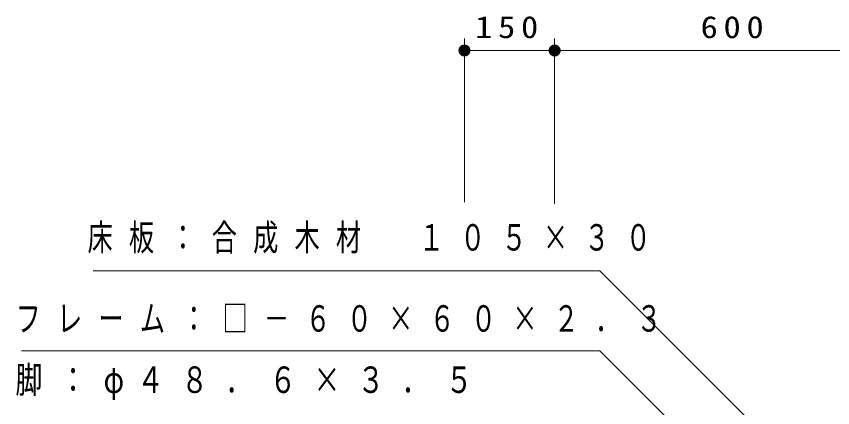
# Model space of a CAD drawing. Units: millimetres on the paper, scale 1:20. Extents: x -365 to 10, y -38 to 257.
# Drawn here: x -199.7 to -131.8, y 119.5 to 152 of the extents above; entities that cross this region are included whole.
import ezdxf

# ---------------------------------------------------------------- set-up
doc = ezdxf.new("R2010")
doc.units = ezdxf.units.MM
doc.layers.add('LY_1', color=7, linetype='Continuous', lineweight=13)
doc.styles.add('ＭＳ ゴシック', font='')
doc.styles.get('ＭＳ ゴシック').set_extended_font_data('MS Gothic')

# ---------------------------------------------------------------- blocks, each defined once
blk = doc.blocks.new('filled_dot')
at = {"color": 0, "linetype": 'Continuous', "lineweight": -2, "const_width": 1.25}
blk.add_lwpolyline([(-0.625, 0, 1), (0.625, 0, 1)], format="xyb", close=True, dxfattribs=at)

msp = doc.modelspace()

# ---------------------------------------------------------------- linework, layer by layer
at = {"layer": 'LY_1'}
for p, q in [((-162.411, 136.538), (-162.411, 150.135)), ((-154.911, 136.405), (-154.911, 150.135)), ((-162.411, 149.135), (-154.911, 149.135)), ((-154.911, 149.135), (-124.911, 149.135))]:
    msp.add_line(p, q, dxfattribs=at)
for points in [[(-135.769, 115.442), (-151.153, 130.826), (-193.299, 130.826)], [(-140.225, 113.238), (-151.153, 124.166), (-199.261, 124.166)]]:
    msp.add_lwpolyline(points, dxfattribs=at)

# ---------------------------------------------------------------- block references
at = {"layer": 'LY_1', "xscale": 0.4, "yscale": 0.4}
for p in [(-162.411, 149.135), (-154.911, 149.135)]:
    msp.add_blockref('filled_dot', p, dxfattribs=at)
at = {"layer": 'LY_1', "xscale": 0.4, "yscale": 0.4, "rotation": 180}
msp.add_blockref('filled_dot', (-154.911, 149.135), dxfattribs=at)

# ---------------------------------------------------------------- texts
at = {"layer": 'LY_1', "style": 'ＭＳ ゴシック'}
for s, insert, char_height, attachment_point in [('\\T1.33;\\W1.15;150', (-158.661, 150.135), 1.833, 8), ('\\T1.33;\\W1.15;600', (-139.911, 150.135), 1.833, 8), ('\\T1.64;\\W0.7;床板：合成木材\u3000１０５×３０', (-193.761, 133.476), 2.199, 4), ('\\T1.64;\\W0.7;フレーム：□－６０×６０×２．３', (-199.743, 126.816), 2.199, 4), ('\\T1.63;\\W0.75;脚：φ４８．６×３．５', (-199.755, 121.476), 2.199, 4)]:
    msp.add_mtext(s, dxfattribs=dict(at, insert=insert, char_height=char_height, attachment_point=attachment_point))

doc.saveas('drawing.dxf')
